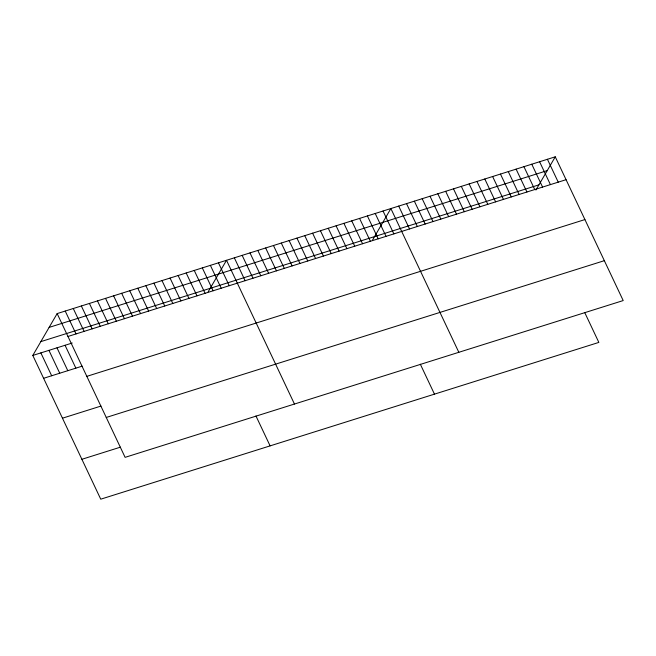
<?xml version="1.0" encoding="UTF-8"?>
<svg xmlns="http://www.w3.org/2000/svg" width="656" height="656" viewBox="0 0 656 656"><rect width="100%" height="100%" fill="white"/><g stroke="black" fill="none" stroke-linecap="round" stroke-linejoin="round"><path stroke-width="0.98" d="M584.701 312.486L598.846 342.407L100.745 499.183L32.8 355.437L57.154 313.593L555.255 156.817L623.2 300.563L125.107 457.347L57.154 313.593M208.182 291.772L226.509 260.293L294.462 404.039M372.551 240.039L390.878 208.559L458.831 352.305M535.919 190.027L555.255 156.817M49.118 327.401L547.211 170.626M40.836 341.628L538.929 184.853M67.962 336.462L566.062 179.687M32.8 355.437L72.226 343.022M43.608 378.299L82.139 366.171M86.822 376.355L584.914 219.571M62.468 418.192L100.991 406.064M106.247 417.454L604.34 260.678M81.893 459.29L120.425 447.162M547.424 159.285L558.231 182.147M539.593 161.745L550.409 184.607M531.77 164.213L542.578 187.075M523.939 166.673L534.747 189.535M516.116 169.133L526.924 192.003M508.285 171.601L519.093 194.463M500.462 174.061L511.27 196.931M492.631 176.53L503.439 199.391M484.809 178.99L495.616 201.859M476.978 181.458L487.785 204.319M469.155 183.918L479.962 206.779M461.324 186.386L472.131 209.248M453.501 188.846L464.309 211.708M445.67 191.306L456.478 214.176M437.839 193.774L448.655 216.636M430.016 196.234L440.824 219.104M422.185 198.702L432.993 221.564M414.362 201.162L425.17 224.032M406.531 203.631L417.339 226.492M398.709 206.091L409.516 228.952M383.055 211.019L393.862 233.88M375.224 213.479L386.031 236.349M367.401 215.947L378.209 238.809M359.57 218.407L370.378 241.277M420.332 364.219L434.469 394.141M351.747 220.875L362.555 243.737M343.916 223.335L354.724 246.205M336.093 225.803L346.901 248.665M328.262 228.263L339.07 251.125M320.431 230.732L331.247 253.593M312.609 233.192L323.416 256.053M304.778 235.652L315.585 258.521M296.955 238.12L307.762 260.981M289.124 240.58L299.931 263.45M281.301 243.048L292.109 265.91M273.47 245.508L284.278 268.378M265.647 247.976L276.455 270.838M257.816 250.436L268.624 273.298M249.993 252.904L260.801 275.766M242.162 255.364L252.97 278.226M234.34 257.824L245.147 280.694M218.448 262.826L229.256 285.696M210.379 265.368L221.187 288.23M202.319 267.91L213.126 290.772M194.25 270.444L205.057 293.306M255.955 415.961L270.1 445.875M186.189 272.986L196.997 295.848M178.12 275.52L188.928 298.39M170.06 278.062L180.867 300.924M161.991 280.596L172.799 303.466M153.93 283.138L164.738 305.999M145.862 285.672L156.677 308.541M137.801 288.214L148.609 311.075M129.74 290.747L140.548 313.617M121.672 293.289L132.479 316.151M113.611 295.831L124.419 318.693M105.542 298.365L116.35 321.227M97.482 300.907L108.289 323.769M89.413 303.441L100.22 326.311M81.352 305.983L92.16 328.845M73.283 308.517L84.091 331.387M65.223 311.059L76.03 333.92M65.059 345.277L75.866 368.147M56.99 347.819L67.798 370.681M48.929 350.353L59.737 373.223M40.861 352.895L51.676 375.757"/></g></svg>
